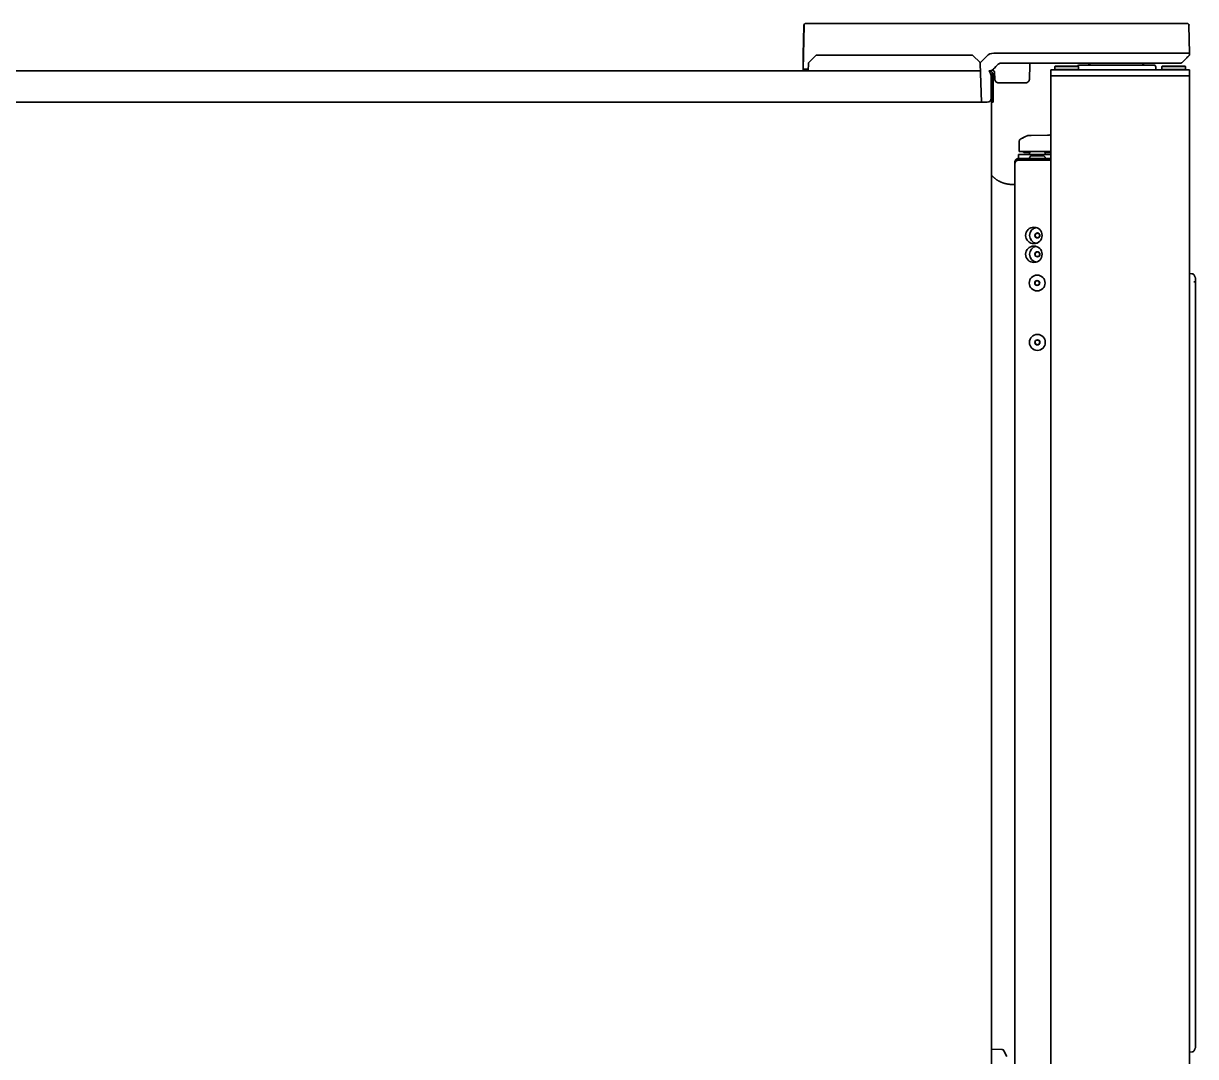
# Model space of a CAD drawing. Header units: inches. Extents: x 786 to 5755, y 618 to 5453.
# Drawn here: x 5097 to 5689, y 3431 to 3953 of the extents above; entities that cross this region are included whole.
import ezdxf

# ---------------------------------------------------------------- set-up
doc = ezdxf.new("R2010")
doc.units = ezdxf.units.IN
doc.layers.add('1', color=7, linetype='Continuous', true_color=0xffffff)

msp = doc.modelspace()

# ---------------------------------------------------------------- linework, layer by layer
at = {"layer": '1', "color": 7, "linetype": 'Continuous', "lineweight": 35}
for p, q in [((5491.02, 3951.67), (5490.76, 3936.77)), ((5491.14, 3951.67), (5490.76, 3929.66)), ((5492.12, 3952.66), (5492.04, 3952.66)), ((5497.76, 3952.66), (5492.14, 3952.66)), ((5574.79, 3952.66), (5497.76, 3952.66)), ((5583.42, 3952.66), (5578.35, 3952.66)), ((5678.76, 3952.66), (5586.93, 3952.66)), ((5684.52, 3952.66), (5678.76, 3952.66)), ((5685.76, 3937.66), (5685.51, 3951.67)), ((5493.68, 3933.08), (5496.97, 3936.36)), ((5499.26, 3936.66), (5497.67, 3936.66)), ((5574.26, 3936.66), (5499.26, 3936.66)), ((5575.85, 3936.66), (5574.26, 3936.66)), ((5576.55, 3936.36), (5579.84, 3933.08)), ((5580.02, 3932.82), (5583.4, 3936.19)), ((5586.93, 3937.66), (5678.76, 3937.66)), ((5678.76, 3937.66), (5685.76, 3937.66)), ((5685.75, 3936.94), (5685.76, 3937.66)), ((5490.76, 3935.46), (5490.76, 3930.97)), ((5493.39, 3932.41), (5493.26, 3928.66)), ((5580.81, 3912.86), (5580.13, 3932.41)), ((5590.59, 3932.66), (5591.47, 3932.66)), ((5591.47, 3932.66), (5678.76, 3932.66)), ((5605.12, 3931.67), (5605, 3924.62)), ((5617.76, 3930.91), (5618.01, 3931.16)), ((5617.76, 3930.91), (5629.76, 3930.91)), ((5617.76, 3929.41), (5617.76, 3930.91)), ((5629.51, 3931.16), (5618.01, 3931.16)), ((5629.51, 3931.16), (5629.76, 3930.91)), ((5629.76, 3930.91), (5629.76, 3929.41)), ((5629.81, 3931.63), (5648.76, 3931.63)), ((5648.76, 3931.63), (5667.71, 3931.63)), ((5668.71, 3930.66), (5668.76, 3929.16)), ((5671.76, 3930.91), (5672.01, 3931.16)), ((5671.76, 3930.91), (5683.76, 3930.91)), ((5671.76, 3929.41), (5671.76, 3930.91)), ((5683.51, 3931.16), (5672.01, 3931.16)), ((5683.51, 3931.16), (5683.76, 3930.91)), ((5683.76, 3930.91), (5683.76, 3929.41)), ((5580.26, 3928.66), (4586.81, 3928.66)), ((5490.76, 3929.66), (5490.76, 3929.39)), ((5490.76, 3929.66), (5493.29, 3929.66)), ((5584.51, 3928.66), (5584.53, 3928.65)), ((5584.76, 3928.66), (5584.51, 3928.66)), ((5585.42, 3926.86), (5585.47, 3926.74)), ((5585.66, 3925.9), (5585.66, 3914.86)), ((5585.76, 3926.74), (5585.76, 3926.86)), ((5585.76, 3926.74), (5585.76, 3925.9)), ((5585.76, 3925.9), (5585.76, 3914.86)), ((5586.56, 3926.74), (5586.56, 3926.86)), ((5586.56, 3925.9), (5586.56, 3926.74)), ((5586.56, 3925.9), (5586.56, 3914.86)), ((5587.34, 3928.11), (5587.4, 3924.62)), ((5605, 3924.62), (5604.95, 3924.62)), ((5617.76, 3929.16), (5615.76, 3929.16)), ((5615.76, 3929.16), (5615.76, 3926.16)), ((5615.76, 3926.16), (5617.76, 3926.16)), ((5615.76, 3926.16), (5617.76, 3926.16)), ((5615.76, 2811.65), (5615.76, 3926.16)), ((5618.01, 3929.16), (5617.76, 3929.41)), ((5617.76, 3929.41), (5623.76, 3929.41)), ((5617.76, 3929.16), (5683.76, 3929.16)), ((5617.76, 3926.16), (5683.76, 3926.16)), ((5617.76, 3926.16), (5683.76, 3926.16)), ((5623.76, 3929.41), (5629.76, 3929.41)), ((5629.76, 3929.41), (5629.51, 3929.16)), ((5671.76, 3929.41), (5677.76, 3929.41)), ((5672.01, 3929.16), (5671.76, 3929.41)), ((5677.76, 3929.41), (5683.76, 3929.41)), ((5683.76, 3929.41), (5683.51, 3929.16)), ((5685.76, 3929.16), (5683.76, 3929.16)), ((5683.76, 3926.16), (5685.76, 3926.16)), ((5683.76, 3926.16), (5685.76, 3926.16)), ((5685.76, 3926.16), (5685.76, 3929.16)), ((5685.76, 2811.65), (5685.76, 3926.16)), ((5589.4, 3922.66), (5601.9, 3922.66)), ((5601.9, 3922.66), (5602.99, 3922.66)), ((4587.66, 3912.86), (5583.66, 3912.86)), ((5585.76, 3914.86), (5585.76, 3912.88)), ((5585.76, 2767.25), (5585.76, 3912.86)), ((5585.76, 3912.86), (5586.56, 3912.86)), ((5586.56, 3912.86), (5586.56, 3914.86)), ((5614.04, 3896.2), (5605.79, 3896.06)), ((5599.84, 3893.35), (5599.84, 3887.96)), ((5597.56, 3882.57), (5597.59, 3882)), ((5601.47, 3886.46), (5599.47, 3886.46)), ((5599.47, 3886.46), (5599.47, 3884.46)), ((5601.4, 3883.66), (5599.54, 3883.66)), ((5599.84, 3887.96), (5605.74, 3887.96)), ((5615.76, 3884.46), (5599.99, 3884.46)), ((5601.65, 3883.66), (5601.4, 3883.66)), ((5615.76, 3886.46), (5601.47, 3886.46)), ((5615.76, 3883.66), (5601.65, 3883.66)), ((5605.15, 3887.46), (5602.34, 3887.46)), ((5604.97, 3887.06), (5604.97, 3887.46)), ((5604.97, 3886.86), (5604.97, 3887.06)), ((5604.97, 3886.46), (5604.97, 3886.86)), ((5615.76, 3887.96), (5605.74, 3887.96)), ((5611.67, 3885.86), (5606.27, 3885.86)), ((5615.59, 3887.46), (5612.79, 3887.46)), ((5612.97, 3887.46), (5612.97, 3887.06)), ((5612.97, 3887.06), (5612.97, 3886.86)), ((5612.97, 3886.86), (5612.97, 3886.46)), ((5597.56, 3881.66), (5597.56, 3221.73)), ((5687.17, 3826.33), (5685.76, 3826.41)), ((5688.76, 3606.24), (5688.76, 3822.3)), ((5688.76, 3444.79), (5688.76, 3606.24)), ((5688.82, 3491.03), (5688.76, 3491.03)), ((5688.82, 3482.45), (5688.76, 3482.45)), ((5688.82, 3482.43), (5688.76, 3482.43)), ((5688.82, 3466.55), (5688.76, 3466.55)), ((5688.76, 3437.47), (5688.76, 3444.79)), ((5688.76, 3442.33), (5688.82, 3442.33)), ((5585.64, 3434.96), (5591.22, 3434.66)), ((5592.07, 3434.11), (5593.54, 3431.17)), ((5685.76, 3433.41), (5687.17, 3433.48)), ((5688.82, 3437.94), (5688.76, 3437.94))]:
    msp.add_line(p, q, dxfattribs=at)
for centre, radius in [((5607.19, 3845.65), 4.15), ((5608.97, 3845.65), 1.25), ((5608.97, 3845.65), 1.15), ((5607.19, 3836.15), 4.15), ((5608.97, 3836.15), 1.25), ((5608.97, 3836.15), 1.15), ((5608.88, 3821.64), 4), ((5608.88, 3821.64), 1.25), ((5608.88, 3821.64), 1.15), ((5608.97, 3791.65), 4), ((5608.97, 3791.65), 1.25), ((5608.97, 3791.65), 1.15)]:
    msp.add_circle(centre, radius, dxfattribs=at)
for centre, radius, start, end in [((5492.02, 3951.66), 1, 90, 179), ((5492.14, 3951.66), 1, 90, 179), ((5684.52, 3951.66), 1, 1, 90), ((5497.67, 3935.66), 1, 90, 135), ((5575.85, 3935.66), 1, 45, 90), ((5494.39, 3932.37), 1, 135, 178), ((5579.13, 3932.37), 1, 2, 45), ((5590.59, 3930.66), 2, 90, 135), ((5606.12, 3931.66), 1, 90, 179), ((5629.81, 3930.63), 1, 90, 148.0305), ((5633.79, 3930.66), 2, 29.03083, 90), ((5663.73, 3930.66), 2, 90, 150.96917), ((5667.71, 3930.63), 1, 2, 90), ((5491.51, 3929.41), 0.75, 181, 270), ((5583.66, 3925.9), 2, 0, 25), ((5586.34, 3928.1), 1, 1, 117.0987), ((5583.66, 3914.86), 2, 270, 0), ((5613.94, 3902.2), 6, 271, 287.68206), ((5601.48, 3887.46), 0.5, 30, 90), ((5602.34, 3887.96), 0.5, 210, 270), ((5605.37, 3887.06), 0.4, 149.69882, 180), ((5605.37, 3886.86), 0.4, 180, 270), ((5605.17, 3884.66), 0.2, 174.78409, 270), ((5606.27, 3884.56), 1.3, 90, 174.78409), ((5609.17, 3884.84), 4.8, 139.45804, 149.69882), ((5611.67, 3884.56), 1.3, 5.21591, 90), ((5608.77, 3884.84), 4.8, 30.30118, 40.54196), ((5612.57, 3886.86), 0.4, 270, 0), ((5612.77, 3884.66), 0.2, 270, 5.21591), ((5612.57, 3887.06), 0.4, 0, 30.30118), ((5615.59, 3887.96), 0.5, 270, 289.26938), ((5608.97, 3845.65), 4, 97.74, 262.25438), ((5608.97, 3836.15), 4, 97.74, 262.25438), ((5591.17, 3433.66), 1, 26.56505, 87)]:
    msp.add_arc(centre, radius, start, end, dxfattribs=at)
at = {"layer": '1', "color": 7, "linetype": 'Continuous', "lineweight": 35, "extrusion": (0, 0, -1)}
for centre, major_axis, ratio, start_param, end_param in [((5492.12, 3951.66), (0, 1), 0.998849, 4.729842, 6.283185), ((5599.54, 3881.66), (0, 2), 0.990268, 4.712389, 6.283185), ((5687.12, 3825.33), (0.052, 0.999), 0.99998, 0, 1.065736)]:
    msp.add_ellipse(centre, major_axis=major_axis, ratio=ratio, start_param=start_param, end_param=end_param, dxfattribs=at)
at = {"layer": '1', "color": 7, "linetype": 'Continuous', "lineweight": 35}
for points, knots in [([(5578.35, 3952.66), (5578.05, 3952.66), (5577.76, 3952.66), (5577.16, 3952.66), (5576.87, 3952.66), (5575.98, 3952.66), (5575.38, 3952.66), (5574.79, 3952.66)], [0, 0, 0, 0, 0.25, 0.25, 0.5, 0.5, 1, 1, 1, 1]), ([(5586.93, 3952.66), (5586.35, 3952.66), (5585.76, 3952.66), (5584.88, 3952.66), (5584.59, 3952.66), (5584, 3952.66), (5583.71, 3952.66), (5583.42, 3952.66)], [0, 0, 0, 0, 0.5, 0.5, 0.75, 0.75, 1, 1, 1, 1]), ([(5490.76, 3936.77), (5490.76, 3936.77), (5490.76, 3936.65), (5490.76, 3936.18), (5490.76, 3935.84), (5490.76, 3935.46)], [0, 0, 0, 0, 0.5, 0.5, 1, 1, 1, 1]), ([(5685.75, 3936.94), (5685.75, 3936.89), (5685.74, 3936.85), (5685.72, 3936.75), (5685.71, 3936.71), (5685.67, 3936.62), (5685.65, 3936.58), (5685.59, 3936.5), (5685.56, 3936.46), (5685.53, 3936.42)], [0, 0, 0, 0, 0.25, 0.25, 0.5, 0.5, 0.75, 0.75, 1, 1, 1, 1]), ([(5678.76, 3932.66), (5678.8, 3932.66), (5678.84, 3932.66), (5678.93, 3932.66), (5678.97, 3932.66), (5679.09, 3932.66), (5679.18, 3932.66), (5679.3, 3932.66), (5679.34, 3932.66), (5679.42, 3932.66), (5679.46, 3932.66), (5679.58, 3932.66), (5679.66, 3932.66), (5679.81, 3932.66), (5679.89, 3932.66), (5680, 3932.66), (5680.04, 3932.66), (5680.11, 3932.66), (5680.14, 3932.66), (5680.25, 3932.66), (5680.32, 3932.66), (5680.45, 3932.66), (5680.51, 3932.66), (5680.63, 3932.66), (5680.68, 3932.66), (5680.77, 3932.66), (5680.79, 3932.66), (5680.84, 3932.66), (5680.87, 3932.66), (5680.94, 3932.66), (5680.98, 3932.66), (5681.04, 3932.66), (5681.06, 3932.66), (5681.1, 3932.66), (5681.12, 3932.66), (5681.15, 3932.66), (5681.16, 3932.66), (5681.19, 3932.66), (5681.21, 3932.66), (5681.23, 3932.66), (5681.25, 3932.66), (5681.27, 3932.66), (5681.28, 3932.66), (5681.29, 3932.66), (5681.3, 3932.66), (5681.32, 3932.66), (5681.32, 3932.66), (5681.33, 3932.66), (5681.34, 3932.66), (5681.34, 3932.66), (5681.34, 3932.66), (5681.34, 3932.66), (5681.34, 3932.66), (5681.34, 3932.66), (5681.34, 3932.66), (5681.34, 3932.66)], [0, 0, 0, 0, 0.03125, 0.03125, 0.0625, 0.0625, 0.125, 0.125, 0.15625, 0.15625, 0.1875, 0.1875, 0.25, 0.25, 0.3125, 0.3125, 0.34375, 0.34375, 0.375, 0.375, 0.4375, 0.4375, 0.5, 0.5, 0.5625, 0.5625, 0.59375, 0.59375, 0.625, 0.625, 0.6875, 0.6875, 0.71875, 0.71875, 0.75, 0.75, 0.78125, 0.78125, 0.8125, 0.8125, 0.84375, 0.84375, 0.875, 0.875, 0.90625, 0.90625, 0.9375, 0.9375, 0.96875, 0.96875, 0.984375, 0.984375, 0.992187, 0.992187, 1, 1, 1, 1]), ([(5681.34, 3932.66), (5681.41, 3932.66), (5681.48, 3932.66), (5681.6, 3932.69), (5681.67, 3932.71), (5681.79, 3932.76), (5681.85, 3932.79), (5681.95, 3932.86), (5682.01, 3932.9), (5682.05, 3932.95)], [0, 0, 0, 0, 0.25, 0.25, 0.5, 0.5, 0.75, 0.75, 1, 1, 1, 1]), ([(5681.35, 3932.66), (5681.41, 3932.66), (5681.48, 3932.66), (5681.6, 3932.69), (5681.67, 3932.71), (5681.79, 3932.76), (5681.85, 3932.79), (5681.96, 3932.86), (5682.01, 3932.9), (5682.05, 3932.95)], [0, 0, 0, 0, 0.25, 0.25, 0.5, 0.5, 0.75, 0.75, 1, 1, 1, 1]), ([(5584.52, 3928.66), (5584.62, 3928.66), (5584.71, 3928.66), (5584.91, 3928.68), (5585.1, 3928.71), (5585.29, 3928.76), (5585.41, 3928.79), (5585.43, 3928.8), (5585.48, 3928.82), (5585.5, 3928.82), (5585.57, 3928.85), (5585.62, 3928.87), (5585.76, 3928.92), (5585.93, 3929.01), (5586.1, 3929.11), (5586.22, 3929.19), (5586.28, 3929.23), (5586.34, 3929.27), (5586.38, 3929.3), (5586.4, 3929.32), (5586.5, 3929.4), (5586.57, 3929.47), (5586.64, 3929.54)], [0, 0, 0, 0, 0.125, 0.125, 0.25, 0.375, 0.375, 0.40625, 0.40625, 0.4375, 0.4375, 0.5, 0.5, 0.625, 0.75, 0.75, 0.8125, 0.84375, 0.84375, 0.875, 0.875, 1, 1, 1, 1]), ([(5584.53, 3928.65), (5584.57, 3928.64), (5584.61, 3928.62), (5584.68, 3928.56), (5584.72, 3928.52), (5584.79, 3928.42), (5584.83, 3928.37), (5584.9, 3928.23), (5584.94, 3928.16), (5585.01, 3927.99), (5585.05, 3927.9), (5585.12, 3927.71), (5585.16, 3927.61), (5585.23, 3927.41), (5585.27, 3927.3), (5585.34, 3927.08), (5585.38, 3926.97), (5585.42, 3926.86)], [0, 0, 0, 0, 0.125, 0.125, 0.25, 0.25, 0.375, 0.375, 0.5, 0.5, 0.625, 0.625, 0.75, 0.75, 0.875, 0.875, 1, 1, 1, 1]), ([(5584.91, 3928.65), (5584.91, 3928.65), (5584.9, 3928.65), (5584.89, 3928.65), (5584.88, 3928.65), (5584.87, 3928.65), (5584.86, 3928.65), (5584.85, 3928.65), (5584.84, 3928.65), (5584.83, 3928.66), (5584.81, 3928.66), (5584.8, 3928.66), (5584.79, 3928.66), (5584.78, 3928.66), (5584.77, 3928.66), (5584.76, 3928.66), (5584.76, 3928.66)], [0, 0, 0, 0, 0.070356, 0.140723, 0.211142, 0.28165, 0.352287, 0.42309, 0.494098, 0.565348, 0.636878, 0.708725, 0.780925, 0.853514, 0.926527, 1, 1, 1, 1]), ([(5586.56, 3926.86), (5586.56, 3926.97), (5586.55, 3927.08), (5586.51, 3927.3), (5586.48, 3927.41), (5586.4, 3927.61), (5586.35, 3927.71), (5586.23, 3927.9), (5586.16, 3927.99), (5586.01, 3928.16), (5585.93, 3928.23), (5585.75, 3928.37), (5585.65, 3928.42), (5585.45, 3928.52), (5585.35, 3928.56), (5585.13, 3928.62), (5585.02, 3928.64), (5584.91, 3928.65)], [0, 0, 0, 0, 0.125, 0.125, 0.25, 0.25, 0.375, 0.375, 0.5, 0.5, 0.625, 0.625, 0.75, 0.75, 0.875, 0.875, 1, 1, 1, 1]), ([(5585.76, 3926.86), (5585.76, 3926.98), (5585.74, 3927.1), (5585.65, 3927.34), (5585.58, 3927.44), (5585.41, 3927.62), (5585.31, 3927.7), (5585.16, 3927.77), (5585.13, 3927.79), (5585.09, 3927.8)], [0, 0, 0, 0, 0.302566, 0.302566, 0.605132, 0.605132, 0.907698, 0.907698, 1, 1, 1, 1]), ([(5589.4, 3922.66), (5589.27, 3922.66), (5589.14, 3922.67), (5588.89, 3922.72), (5588.76, 3922.76), (5588.4, 3922.9), (5588.18, 3923.05), (5587.81, 3923.41), (5587.66, 3923.63), (5587.51, 3923.99), (5587.47, 3924.11), (5587.42, 3924.36), (5587.4, 3924.49), (5587.4, 3924.62)], [0, 0, 0, 0, 0.125, 0.125, 0.25, 0.25, 0.5, 0.5, 0.75, 0.75, 0.875, 0.875, 1, 1, 1, 1]), ([(5604.95, 3924.62), (5604.95, 3924.61), (5604.95, 3924.6), (5604.94, 3924.58), (5604.94, 3924.56), (5604.94, 3924.53), (5604.94, 3924.51), (5604.94, 3924.49), (5604.94, 3924.47), (5604.94, 3924.45), (5604.93, 3924.42), (5604.93, 3924.4), (5604.93, 3924.38), (5604.92, 3924.36), (5604.92, 3924.33), (5604.92, 3924.31), (5604.91, 3924.29), (5604.91, 3924.27), (5604.9, 3924.25), (5604.9, 3924.22), (5604.89, 3924.2), (5604.89, 3924.18), (5604.88, 3924.16), (5604.88, 3924.13), (5604.87, 3924.11), (5604.87, 3924.09), (5604.86, 3924.07), (5604.85, 3924.05), (5604.85, 3924.02), (5604.84, 3924), (5604.83, 3923.98), (5604.82, 3923.96), (5604.81, 3923.94), (5604.81, 3923.91), (5604.8, 3923.89), (5604.79, 3923.87), (5604.78, 3923.85), (5604.77, 3923.83), (5604.76, 3923.81), (5604.75, 3923.78), (5604.74, 3923.76), (5604.73, 3923.74), (5604.72, 3923.72), (5604.71, 3923.7), (5604.7, 3923.68), (5604.68, 3923.66), (5604.67, 3923.64), (5604.66, 3923.62), (5604.65, 3923.59), (5604.64, 3923.57), (5604.62, 3923.55), (5604.61, 3923.53), (5604.6, 3923.51), (5604.58, 3923.49), (5604.57, 3923.47), (5604.55, 3923.45), (5604.54, 3923.43), (5604.52, 3923.41), (5604.51, 3923.4), (5604.49, 3923.38), (5604.48, 3923.36), (5604.46, 3923.34), (5604.45, 3923.32), (5604.43, 3923.3), (5604.41, 3923.28), (5604.4, 3923.26), (5604.38, 3923.25), (5604.36, 3923.23), (5604.35, 3923.22), (5604.34, 3923.21), (5604.32, 3923.19), (5604.31, 3923.18), (5604.3, 3923.17), (5604.28, 3923.15), (5604.27, 3923.14), (5604.25, 3923.13), (5604.24, 3923.11), (5604.22, 3923.1), (5604.2, 3923.09), (5604.19, 3923.07), (5604.17, 3923.06), (5604.15, 3923.05), (5604.13, 3923.03), (5604.11, 3923.02), (5604.09, 3923), (5604.07, 3922.99), (5604.05, 3922.98), (5604.03, 3922.96), (5604.01, 3922.95), (5603.99, 3922.93), (5603.96, 3922.92), (5603.94, 3922.91), (5603.92, 3922.89), (5603.89, 3922.88), (5603.87, 3922.87), (5603.84, 3922.85), (5603.81, 3922.84), (5603.79, 3922.83), (5603.76, 3922.82), (5603.73, 3922.8), (5603.7, 3922.79), (5603.67, 3922.78), (5603.64, 3922.77), (5603.61, 3922.76), (5603.58, 3922.75), (5603.55, 3922.74), (5603.51, 3922.73), (5603.48, 3922.72), (5603.45, 3922.71), (5603.41, 3922.7), (5603.38, 3922.69), (5603.34, 3922.69), (5603.3, 3922.68), (5603.27, 3922.68), (5603.23, 3922.67), (5603.19, 3922.67), (5603.15, 3922.66), (5603.11, 3922.66), (5603.07, 3922.66), (5603.03, 3922.66), (5603.01, 3922.66), (5602.99, 3922.66)], [0, 0, 0, 0, 0.007054, 0.014124, 0.021211, 0.028313, 0.035432, 0.042566, 0.049717, 0.056884, 0.064068, 0.071267, 0.078483, 0.085714, 0.092962, 0.100226, 0.107506, 0.114803, 0.122115, 0.129444, 0.136789, 0.144149, 0.151527, 0.15892, 0.166329, 0.173755, 0.181197, 0.188655, 0.196129, 0.203619, 0.211125, 0.218648, 0.226186, 0.233741, 0.241312, 0.248899, 0.256503, 0.264122, 0.271758, 0.27941, 0.287078, 0.294762, 0.302462, 0.310179, 0.317912, 0.32566, 0.333425, 0.341207, 0.349004, 0.356817, 0.364647, 0.372493, 0.380355, 0.388233, 0.396128, 0.404038, 0.411965, 0.419908, 0.427867, 0.435842, 0.443833, 0.451841, 0.459865, 0.467904, 0.47596, 0.484033, 0.492121, 0.500226, 0.505738, 0.511401, 0.517214, 0.523178, 0.529293, 0.535559, 0.541975, 0.548542, 0.55526, 0.562128, 0.569147, 0.576316, 0.583636, 0.591107, 0.598729, 0.606501, 0.614424, 0.622498, 0.630722, 0.639097, 0.647623, 0.656299, 0.665126, 0.674104, 0.683232, 0.692511, 0.701941, 0.711521, 0.721252, 0.731134, 0.741166, 0.751349, 0.761683, 0.772168, 0.782803, 0.793588, 0.804525, 0.815612, 0.82685, 0.838238, 0.849777, 0.861467, 0.873308, 0.885299, 0.897441, 0.909733, 0.922177, 0.93477, 0.947515, 0.96041, 0.973456, 0.986653, 1, 1, 1, 1]), ([(5600.38, 3894.24), (5600.3, 3894.19), (5600.23, 3894.14), (5600.1, 3894.02), (5600.04, 3893.95), (5599.94, 3893.79), (5599.91, 3893.71), (5599.86, 3893.53), (5599.84, 3893.44), (5599.84, 3893.35)], [0, 0, 0, 0, 0.25, 0.25, 0.5, 0.5, 0.75, 0.75, 1, 1, 1, 1]), ([(5600.52, 3894.32), (5600.53, 3894.33), (5600.55, 3894.34), (5600.58, 3894.36), (5600.59, 3894.37), (5600.62, 3894.38), (5600.63, 3894.39), (5600.7, 3894.43), (5600.76, 3894.47), (5600.91, 3894.56), (5600.98, 3894.6), (5601.16, 3894.7), (5601.25, 3894.75), (5601.37, 3894.82), (5601.4, 3894.84), (5601.45, 3894.86), (5601.53, 3894.9), (5601.61, 3894.95), (5601.78, 3895.03), (5601.89, 3895.09), (5602.14, 3895.2), (5602.26, 3895.26), (5602.46, 3895.34), (5602.53, 3895.37), (5602.63, 3895.41), (5602.66, 3895.42), (5602.68, 3895.43)], [0, 0, 0, 0, 0.048402, 0.048402, 0.081418, 0.081418, 0.114435, 0.114435, 0.2465, 0.2465, 0.378566, 0.378566, 0.510631, 0.510631, 0.543648, 0.543648, 0.576664, 0.642697, 0.642697, 0.774762, 0.774762, 0.906828, 0.906828, 0.972861, 0.972861, 1, 1, 1, 1]), ([(5604.31, 3896.03), (5604.16, 3896.03), (5604.01, 3896.01), (5603.71, 3895.94), (5603.56, 3895.88), (5603.43, 3895.81)], [0, 0, 0, 0, 0.5, 0.5, 1, 1, 1, 1]), ([(5605.79, 3896.06), (5605.77, 3896.06), (5605.75, 3896.06), (5605.7, 3896.06), (5605.67, 3896.06), (5605.6, 3896.06), (5605.55, 3896.06), (5605.46, 3896.05), (5605.41, 3896.05), (5605.32, 3896.05), (5605.27, 3896.05), (5605.18, 3896.05), (5605.14, 3896.05), (5605.05, 3896.05), (5605.01, 3896.05), (5604.93, 3896.05), (5604.89, 3896.04), (5604.83, 3896.04), (5604.81, 3896.04), (5604.78, 3896.04), (5604.76, 3896.04), (5604.71, 3896.04), (5604.68, 3896.04), (5604.62, 3896.04), (5604.59, 3896.04), (5604.55, 3896.04), (5604.54, 3896.04), (5604.51, 3896.04), (5604.5, 3896.04), (5604.46, 3896.04), (5604.44, 3896.04), (5604.39, 3896.04), (5604.36, 3896.04), (5604.34, 3896.03), (5604.33, 3896.03), (5604.33, 3896.03), (5604.33, 3896.03), (5604.32, 3896.03), (5604.32, 3896.03), (5604.32, 3896.03), (5604.32, 3896.03), (5604.31, 3896.03), (5604.31, 3896.03), (5604.31, 3896.03)], [0, 0, 0, 0, 0.031368, 0.031368, 0.062736, 0.062736, 0.125471, 0.125471, 0.188207, 0.188207, 0.250942, 0.250942, 0.313678, 0.313678, 0.376413, 0.376413, 0.439149, 0.439149, 0.470516, 0.470516, 0.501884, 0.501884, 0.56462, 0.56462, 0.627355, 0.627355, 0.658723, 0.658723, 0.690091, 0.690091, 0.752826, 0.752826, 0.878297, 0.878297, 0.909665, 0.909665, 0.925349, 0.925349, 0.941033, 0.941033, 0.9724, 0.9724, 1, 1, 1, 1]), ([(5599.36, 3884.46), (5599.24, 3884.46), (5599.12, 3884.44), (5598.94, 3884.41), (5598.89, 3884.39), (5598.8, 3884.37), (5598.77, 3884.36), (5598.72, 3884.34), (5598.69, 3884.33), (5598.55, 3884.27), (5598.45, 3884.21), (5598.33, 3884.13), (5598.31, 3884.11), (5598.26, 3884.08), (5598.24, 3884.06), (5598.17, 3884.01), (5598.13, 3883.97), (5598.01, 3883.85), (5597.93, 3883.76), (5597.86, 3883.64), (5597.84, 3883.62), (5597.81, 3883.57), (5597.77, 3883.5), (5597.73, 3883.43), (5597.69, 3883.33), (5597.67, 3883.28), (5597.65, 3883.2), (5597.64, 3883.17), (5597.62, 3883.12), (5597.62, 3883.1), (5597.59, 3882.97), (5597.57, 3882.87), (5597.57, 3882.77)], [0, 0, 0, 0, 0.125, 0.125, 0.1875, 0.1875, 0.21875, 0.21875, 0.25, 0.25, 0.375, 0.375, 0.40625, 0.40625, 0.4375, 0.4375, 0.5, 0.5, 0.625, 0.625, 0.65625, 0.65625, 0.6875, 0.75, 0.75, 0.8125, 0.8125, 0.84375, 0.84375, 0.875, 0.875, 1, 1, 1, 1]), ([(5598.93, 3883.56), (5598.93, 3883.56), (5598.94, 3883.56), (5598.97, 3883.58), (5599, 3883.59), (5599.05, 3883.61), (5599.07, 3883.61), (5599.11, 3883.62), (5599.12, 3883.63), (5599.21, 3883.65), (5599.29, 3883.66), (5599.36, 3883.66)], [0, 0, 0, 0, 0.019788, 0.019788, 0.264841, 0.264841, 0.387368, 0.387368, 0.509894, 0.509894, 1, 1, 1, 1]), ([(5599.36, 3884.46), (5599.46, 3884.46), (5599.56, 3884.46), (5599.77, 3884.46), (5599.88, 3884.46), (5599.99, 3884.46)], [0, 0, 0, 0, 0.462959, 0.462959, 1, 1, 1, 1]), ([(5687.17, 3826.33), (5687.26, 3826.33), (5687.35, 3826.31), (5687.52, 3826.26), (5687.6, 3826.22), (5687.75, 3826.12), (5687.81, 3826.06), (5687.93, 3825.93), (5687.98, 3825.85), (5688.02, 3825.77)], [0, 0, 0, 0, 0.25, 0.25, 0.5, 0.5, 0.75, 0.75, 1, 1, 1, 1]), ([(5688.76, 3824.02), (5688.76, 3824.09), (5688.75, 3824.17), (5688.72, 3824.32), (5688.69, 3824.39), (5688.66, 3824.46)], [0, 0, 0, 0, 0.5, 0.5, 1, 1, 1, 1]), ([(5688.76, 3822.3), (5688.76, 3822.35), (5688.76, 3822.41), (5688.76, 3822.49), (5688.76, 3822.52), (5688.76, 3822.58), (5688.76, 3822.6), (5688.76, 3822.69), (5688.76, 3822.74), (5688.76, 3822.85), (5688.76, 3822.9), (5688.76, 3823), (5688.76, 3823.05), (5688.76, 3823.12), (5688.76, 3823.15), (5688.76, 3823.2), (5688.76, 3823.22), (5688.76, 3823.29), (5688.76, 3823.38), (5688.76, 3823.46), (5688.76, 3823.54), (5688.76, 3823.58), (5688.76, 3823.65), (5688.76, 3823.72), (5688.76, 3823.77), (5688.76, 3823.83), (5688.76, 3823.85), (5688.76, 3823.89), (5688.76, 3823.9), (5688.76, 3823.92), (5688.76, 3823.93), (5688.76, 3823.95), (5688.76, 3823.97), (5688.76, 3823.99), (5688.76, 3824), (5688.76, 3824.01), (5688.76, 3824.02), (5688.76, 3824.02)], [0, 0, 0, 0, 0.0625, 0.0625, 0.09375, 0.09375, 0.125, 0.125, 0.1875, 0.1875, 0.25, 0.25, 0.3125, 0.3125, 0.34375, 0.34375, 0.375, 0.375, 0.4375, 0.5, 0.5, 0.5625, 0.5625, 0.625, 0.6875, 0.6875, 0.75, 0.75, 0.78125, 0.78125, 0.8125, 0.8125, 0.875, 0.875, 0.9375, 0.9375, 1, 1, 1, 1]), ([(5688.76, 3822.3), (5688.76, 3822.3), (5688.75, 3822.3), (5688.72, 3822.3), (5688.69, 3822.31), (5688.66, 3822.31)], [0, 0, 0, 0, 0.5, 0.5, 1, 1, 1, 1]), ([(5688.02, 3434.04), (5687.98, 3433.96), (5687.93, 3433.89), (5687.81, 3433.75), (5687.75, 3433.69), (5687.6, 3433.6), (5687.52, 3433.56), (5687.35, 3433.5), (5687.26, 3433.49), (5687.17, 3433.48)], [0, 0, 0, 0, 0.25, 0.25, 0.5, 0.5, 0.75, 0.75, 1, 1, 1, 1]), ([(5688.76, 3435.79), (5688.76, 3435.72), (5688.75, 3435.64), (5688.72, 3435.5), (5688.69, 3435.42), (5688.66, 3435.36)], [0, 0, 0, 0, 0.5, 0.5, 1, 1, 1, 1]), ([(5688.76, 3435.79), (5688.76, 3435.79), (5688.76, 3435.8), (5688.76, 3435.81), (5688.76, 3435.81), (5688.76, 3435.83), (5688.76, 3435.83), (5688.76, 3435.84), (5688.76, 3435.85), (5688.76, 3435.87), (5688.76, 3435.89), (5688.76, 3435.93), (5688.76, 3435.95), (5688.76, 3435.99), (5688.76, 3436.02), (5688.76, 3436.1), (5688.76, 3436.16), (5688.76, 3436.27), (5688.76, 3436.31), (5688.76, 3436.37), (5688.76, 3436.39), (5688.76, 3436.43), (5688.76, 3436.45), (5688.76, 3436.56), (5688.76, 3436.66), (5688.76, 3436.81), (5688.76, 3436.86), (5688.76, 3436.97), (5688.76, 3437.03), (5688.76, 3437.15), (5688.76, 3437.21), (5688.76, 3437.33), (5688.76, 3437.4), (5688.76, 3437.47)], [0, 0, 0, 0, 0.0625, 0.0625, 0.125, 0.125, 0.15625, 0.15625, 0.1875, 0.1875, 0.25, 0.25, 0.3125, 0.3125, 0.375, 0.375, 0.5, 0.5, 0.5625, 0.5625, 0.59375, 0.59375, 0.625, 0.625, 0.75, 0.75, 0.8125, 0.8125, 0.875, 0.875, 0.9375, 0.9375, 1, 1, 1, 1])]:
    msp.add_open_spline(points, degree=3, knots=knots, dxfattribs=at)
for points, degree in [([(5583.4, 3936.19), (5584.33, 3937.12), (5585.61, 3937.66), (5586.93, 3937.66)], 3), ([(5682.05, 3932.95), (5685.53, 3936.42)], 1), ([(5490.76, 3930.97), (5490.76, 3930.19), (5490.76, 3929.66), (5490.76, 3929.66)], 3), ([(5586.64, 3929.54), (5586.91, 3929.81), (5587.19, 3930.08), (5589.17, 3932.07)], 3), ([(5585.76, 3926.86), (5586.56, 3926.86)], 1), ([(5585.9, 3928.99), (5585.89, 3928.99)], 1), ([(5603.43, 3895.81), (5600.38, 3894.24)], 1), ([(5597.57, 3882.77), (5597.56, 3882.7), (5597.56, 3882.63), (5597.56, 3882.57)], 3), ([(5688.02, 3825.77), (5688.66, 3824.46)], 1), ([(5688.02, 3822.31), (5688.66, 3822.31)], 1), ([(5688.66, 3435.36), (5688.02, 3434.04)], 1)]:
    msp.add_open_spline(points, degree=degree, dxfattribs=at)
msp.add_rational_spline([(5597.57, 3871.48), (5594.24, 3871.13), (5590.97, 3871.83), (5588.14, 3873.52), (5585.98, 3875.88), (5585.94, 3875.93), (5585.89, 3875.97), (5585.84, 3876), (5585.78, 3876.03)], [0.499511206154, 0.482200084429, 0.483873659269, 0.504531930676, 0.544174898647, 0.535909248976, 0.531320882017, 0.530409797772, 0.53317599624], degree=4, knots=[0, 0, 0, 0, 0, 0.982252, 0.982252, 0.982252, 0.982252, 1, 1, 1, 1, 1], dxfattribs=at)

doc.saveas('drawing.dxf')
